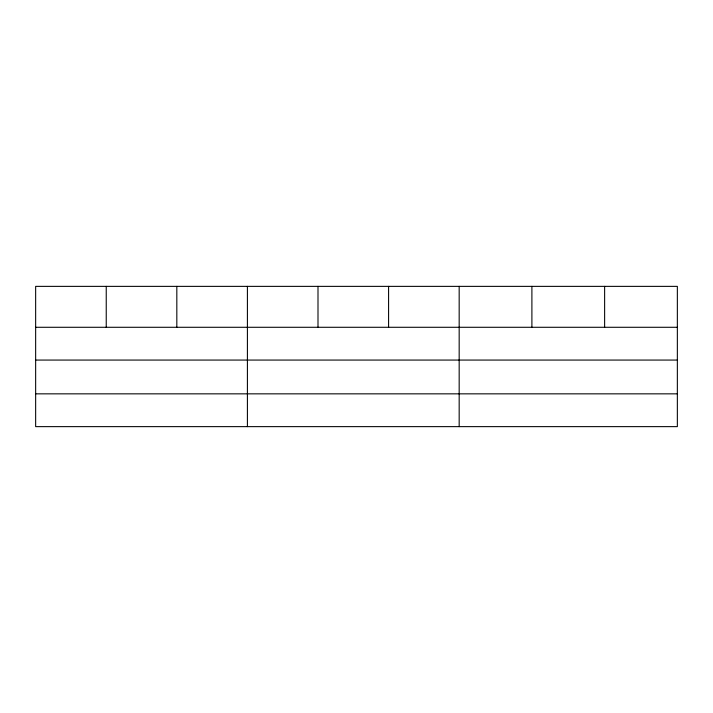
<?xml version="1.0" encoding="UTF-8"?>
<svg xmlns="http://www.w3.org/2000/svg" width="713" height="713" viewBox="0 0 713 713"><rect width="100%" height="100%" fill="white"/><g stroke="black" fill="none" stroke-linecap="round" stroke-linejoin="round"><path stroke-width="1.07" d="M677.35 360.065L677.35 286.368L35.65 286.368L35.65 426.632L677.35 426.632L677.35 360.065L35.65 360.065M35.65 327.285L677.35 327.285M35.65 393.843L677.35 393.843M604.624 286.368L604.624 327.285M531.898 286.368L531.898 327.285M459.172 286.368L459.172 426.632M388.585 286.368L388.585 327.285M317.998 286.368L317.998 327.285M247.411 286.368L247.411 426.632M176.824 286.368L176.824 327.285M106.237 286.368L106.237 327.285"/></g></svg>
